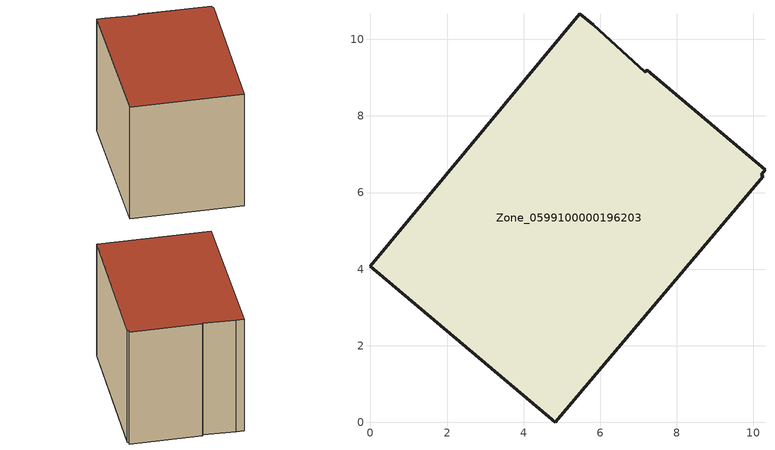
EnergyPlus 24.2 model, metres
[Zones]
Zone_0599100000196203
 floor ground (C_G): 5.82,10.38 7.17,9.15 7.22,9.19 10.3,6.59 10.2,6.47 10.25,6.42 4.82,0 0,4.07 5.47,10.67 z0.11
 wall outside (C_F): 7.17,9.15 5.82,10.38 5.47,10.67 0,4.07 4.82,0 10.25,6.42 10.2,6.47 10.3,6.59 7.22,9.19 7.17,9.15 z0.11:7.41
 roof outside (C_R): 5.82,10.38 5.47,10.67 0,4.07 4.82,0 10.25,6.42 10.2,6.47 10.3,6.59 7.22,9.19 7.17,9.15 z7.41
[BUILDING]
Pand.0599100000196203: North Axis=0; Terrain=City; Loads Convergence Tolerance Value=0.04; Temperature Convergence Tolerance Value=0.4; Solar Distribution=FullExterior; Maximum Number of Warmup Days=25; Minimum Number of Warmup Days=1
[Site:Location]
Rotterdam.The.Hague.AP_ZH_NLD Design_Conditions: Latitude=51.96; Longitude=4.45; Time Zone=1; Elevation=-4.5
[SITE:GROUNDTEMPERATURE:BUILDINGSURFACE]
18, 18, 18, 18, 18, 18, 18, 18, 18, 18, 18, 18
[MATERIAL] Thermal Absorptance=0.9; Solar Absorptance=0.7; Visible Absorptance=0.7
Name | Roughness | Thickness | Conductivity | Density | Specific Heat
G.TC.1946-1964 | MediumSmooth | 0.15 | 1 | 540 | 1210
F.TC.1946-1964 | Rough | 0.3 | 0.857143 | 1920 | 840
R.TC.1946-1964 | MediumRough | 0.2 | 0.235294 | 1500 | 1000
[CONSTRUCTION]
C_G: G.TC.1946-1964
C_F: F.TC.1946-1964
C_R: R.TC.1946-1964
[ZONE]
Zone_0599100000196203: Type=1; Multiplier=1; Ceiling Height=Autocalculate; Volume=Autocalculate; Floor Area=autocalculate; Part of Total Floor Area=Yes
[ZONEINFILTRATION:DESIGNFLOWRATE]
Infil_Zone_0599100000196203: Zone or ZoneList or Space or SpaceList=Zone_0599100000196203; Schedule=AlwaysOn; Design Flow Rate Calculation Method=Flow/Area; Flow Rate per Floor Area=0.003; Constant Term Coefficient=1; Temperature Term Coefficient=0; Velocity Term Coefficient=0; Velocity Squared Term Coefficient=0
[HVACTEMPLATE:ZONE:IDEALLOADSAIRSYSTEM]
Zone_0599100000196203: Maximum Heating Supply Air Temperature=50; Minimum Cooling Supply Air Temperature=13; Maximum Heating Supply Air Humidity Ratio=0.0156; Minimum Cooling Supply Air Humidity Ratio=0.0077; Heating Limit=NoLimit; Cooling Limit=NoLimit; Dehumidification Control Type=ConstantSensibleHeatRatio; Cooling Sensible Heat Ratio=0.7; Dehumidification Setpoint=60; Humidification Control Type=None; Humidification Setpoint=30; Outdoor Air Method=None; Outdoor Air Flow Rate per Person=0.00944; Outdoor Air Flow Rate per Zone Floor Area=0; Outdoor Air Flow Rate per Zone=0; Demand Controlled Ventilation Type=None; Outdoor Air Economizer Type=NoEconomizer; Heat Recovery Type=None; Sensible Heat Recovery Effectiveness=0.7; Latent Heat Recovery Effectiveness=0.65
[ZONECONTROL:THERMOSTAT]
ThermostatControl_Zone_0599100000196203: Zone or ZoneList=Zone_0599100000196203; Control Type Schedule=DualSetpointControlType; Control 1=Thermostat_Zone_0599100000196203; Temperature Difference Between Cutout And Setpoint=0
[THERMOSTATSETPOINT:DUALSETPOINT]
Thermostat_Zone_0599100000196203: Heating Setpoint Temperature Schedule=HeatingSetpoint_Zone_0599100000196203; Cooling Setpoint Temperature Schedule=CoolingSetpoint_Zone_0599100000196203
[SCHEDULE:COMPACT]
HeatingSetpoint_Zone_0599100000196203: Through: 12/31, For: AllDays, Until: 24:00, 21
CoolingSetpoint_Zone_0599100000196203: Through: 12/31, For: AllDays, Until: 24:00, 24
DualSetpointControlType: Through: 12/31, For: AllDays, Until: 24:00, 4
AlwaysOn: Through: 12/31, For: AllDays, Until: 24:00, 1
